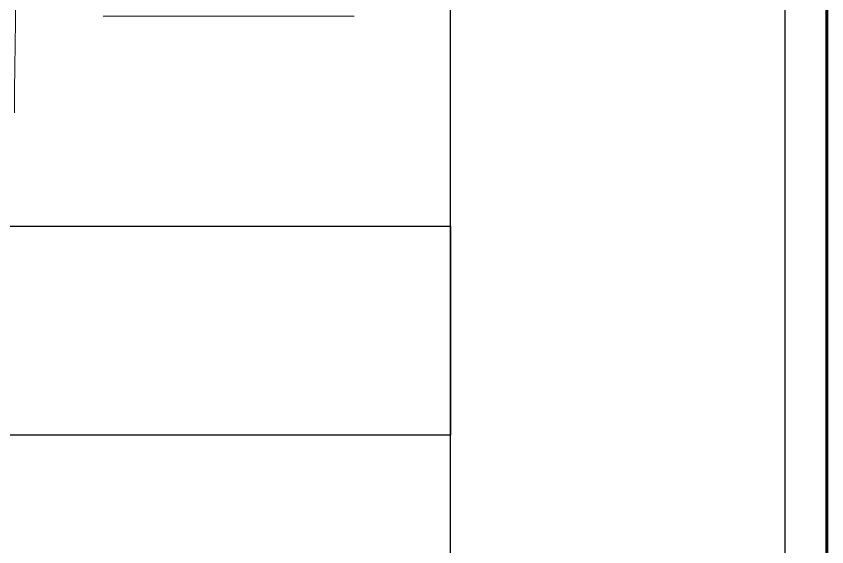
# Model space of a CAD drawing. Header units: millimetres. Extents: x -6000 to 26000, y -6000 to 26000.
# Drawn here: x 148.12 to 161.6, y -4321.33 to -4312.5 of the extents above; entities that cross this region are included whole.
import ezdxf

# ---------------------------------------------------------------- set-up
doc = ezdxf.new("R2010")
doc.units = ezdxf.units.MM
doc.header["$MEASUREMENT"] = 0
for name, color, linetype, lineweight in [('Чертеж и Рисунок_Ном._пера__21', 7, 'Continuous', 30), ('Чертеж и Рисунок_Ном._пера__41', 7, 'Continuous', 60), ('Чертеж и Рисунок_Ном._пера__7', 7, 'Continuous', 15)]:
    doc.layers.add(name, color=color, linetype=linetype, lineweight=lineweight)

msp = doc.modelspace()

# ---------------------------------------------------------------- linework, layer by layer
at = {"layer": 'Чертеж и Рисунок_Ном._пера__21', "color": 7, "linetype": 'Continuous', "lineweight": 30}
for p, q in [((155.339, -4442.476), (155.339, -4296.501)), ((160.903, -4296.501), (160.903, -4442.476)), ((84.398, -4315.992), (155.339, -4315.992)), ((155.339, -4315.992), (155.339, -4319.469)), ((155.339, -4319.469), (84.398, -4319.469))]:
    msp.add_line(p, q, dxfattribs=at)
at = {"layer": 'Чертеж и Рисунок_Ном._пера__41', "color": 7, "linetype": 'Continuous', "lineweight": 60}
msp.add_line((161.599, -4285.067), (161.599, -4535.447), dxfattribs=at)
at = {"layer": 'Чертеж и Рисунок_Ном._пера__7', "color": 7, "linetype": 'Continuous', "lineweight": 15}
msp.add_line((149.561, -4312.498), (153.735, -4312.498), dxfattribs=at)
msp.add_arc((-320.317, -4308.039), 468.441, 359.25798, 0.74202, dxfattribs=at)

doc.saveas('drawing.dxf')
